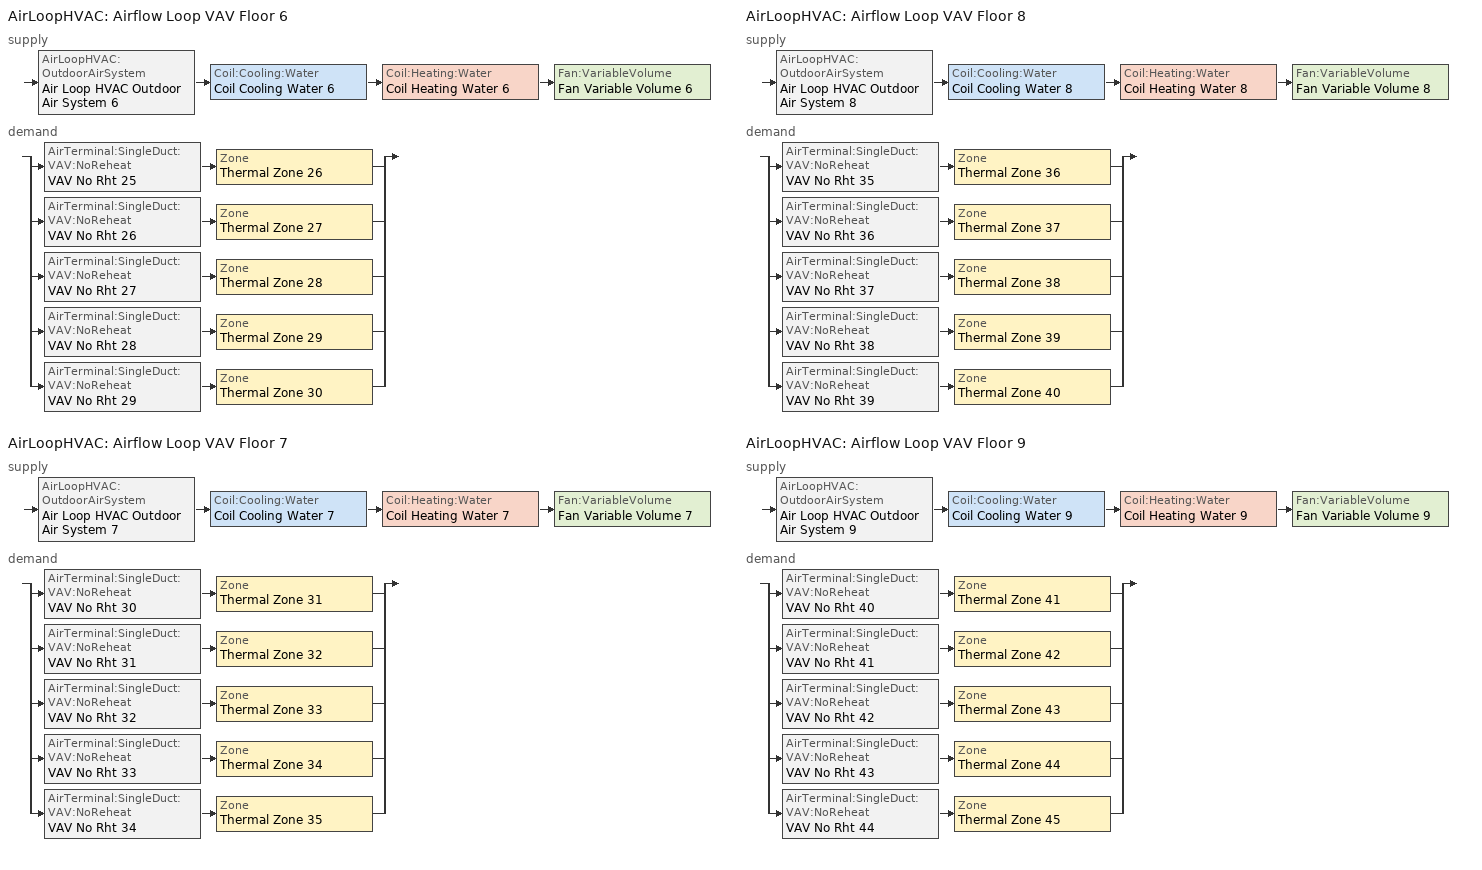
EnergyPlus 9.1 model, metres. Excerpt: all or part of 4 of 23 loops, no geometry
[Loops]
AirLoopHVAC 'Airflow Loop VAV Floor 6'
 supply: AirLoopHVAC:OutdoorAirSystem 'Air Loop HVAC Outdoor Air System 6' > Coil:Cooling:Water 'Coil Cooling Water 6' > Coil:Heating:Water 'Coil Heating Water 6' > Fan:VariableVolume 'Fan Variable Volume 6'
 demand: split
  | AirTerminal:SingleDuct:VAV:NoReheat 'VAV No Rht 25' > Zone 'Thermal Zone 26'
  | AirTerminal:SingleDuct:VAV:NoReheat 'VAV No Rht 26' > Zone 'Thermal Zone 27'
  | AirTerminal:SingleDuct:VAV:NoReheat 'VAV No Rht 27' > Zone 'Thermal Zone 28'
  | AirTerminal:SingleDuct:VAV:NoReheat 'VAV No Rht 28' > Zone 'Thermal Zone 29'
  | AirTerminal:SingleDuct:VAV:NoReheat 'VAV No Rht 29' > Zone 'Thermal Zone 30'
AirLoopHVAC 'Airflow Loop VAV Floor 7'
 supply: AirLoopHVAC:OutdoorAirSystem 'Air Loop HVAC Outdoor Air System 7' > Coil:Cooling:Water 'Coil Cooling Water 7' > Coil:Heating:Water 'Coil Heating Water 7' > Fan:VariableVolume 'Fan Variable Volume 7'
 demand: split
  | AirTerminal:SingleDuct:VAV:NoReheat 'VAV No Rht 30' > Zone 'Thermal Zone 31'
  | AirTerminal:SingleDuct:VAV:NoReheat 'VAV No Rht 31' > Zone 'Thermal Zone 32'
  | AirTerminal:SingleDuct:VAV:NoReheat 'VAV No Rht 32' > Zone 'Thermal Zone 33'
  | AirTerminal:SingleDuct:VAV:NoReheat 'VAV No Rht 33' > Zone 'Thermal Zone 34'
  | AirTerminal:SingleDuct:VAV:NoReheat 'VAV No Rht 34' > Zone 'Thermal Zone 35'
AirLoopHVAC 'Airflow Loop VAV Floor 8'
 supply: AirLoopHVAC:OutdoorAirSystem 'Air Loop HVAC Outdoor Air System 8' > Coil:Cooling:Water 'Coil Cooling Water 8' > Coil:Heating:Water 'Coil Heating Water 8' > Fan:VariableVolume 'Fan Variable Volume 8'
 demand: split
  | AirTerminal:SingleDuct:VAV:NoReheat 'VAV No Rht 35' > Zone 'Thermal Zone 36'
  | AirTerminal:SingleDuct:VAV:NoReheat 'VAV No Rht 36' > Zone 'Thermal Zone 37'
  | AirTerminal:SingleDuct:VAV:NoReheat 'VAV No Rht 37' > Zone 'Thermal Zone 38'
  | AirTerminal:SingleDuct:VAV:NoReheat 'VAV No Rht 38' > Zone 'Thermal Zone 39'
  | AirTerminal:SingleDuct:VAV:NoReheat 'VAV No Rht 39' > Zone 'Thermal Zone 40'
AirLoopHVAC 'Airflow Loop VAV Floor 9'
 supply: AirLoopHVAC:OutdoorAirSystem 'Air Loop HVAC Outdoor Air System 9' > Coil:Cooling:Water 'Coil Cooling Water 9' > Coil:Heating:Water 'Coil Heating Water 9' > Fan:VariableVolume 'Fan Variable Volume 9'
 demand: split
  | AirTerminal:SingleDuct:VAV:NoReheat 'VAV No Rht 40' > Zone 'Thermal Zone 41'
  | AirTerminal:SingleDuct:VAV:NoReheat 'VAV No Rht 41' > Zone 'Thermal Zone 42'
  | AirTerminal:SingleDuct:VAV:NoReheat 'VAV No Rht 42' > Zone 'Thermal Zone 43'
  | AirTerminal:SingleDuct:VAV:NoReheat 'VAV No Rht 43' > Zone 'Thermal Zone 44'
  | AirTerminal:SingleDuct:VAV:NoReheat 'VAV No Rht 44' > Zone 'Thermal Zone 45'
[ZoneControl:Thermostat]
Name | Zone or ZoneList | Control Type Schedule | Control 1
Thermal Zone 26 Thermostat | Thermal Zone 26 | Thermal Zone 26 Thermostat Schedule | Thermostat Setpoint Dual Setpoint 15
Thermal Zone 27 Thermostat | Thermal Zone 27 | Thermal Zone 27 Thermostat Schedule | Thermostat Setpoint Dual Setpoint 16
Thermal Zone 28 Thermostat | Thermal Zone 28 | Thermal Zone 28 Thermostat Schedule | Thermostat Setpoint Dual Setpoint 17
Thermal Zone 29 Thermostat | Thermal Zone 29 | Thermal Zone 29 Thermostat Schedule | Thermostat Setpoint Dual Setpoint 18
Thermal Zone 30 Thermostat | Thermal Zone 30 | Thermal Zone 30 Thermostat Schedule | Thermostat Setpoint Dual Setpoint 19
Thermal Zone 31 Thermostat | Thermal Zone 31 | Thermal Zone 31 Thermostat Schedule | Thermostat Setpoint Dual Setpoint 20
Thermal Zone 32 Thermostat | Thermal Zone 32 | Thermal Zone 32 Thermostat Schedule | Thermostat Setpoint Dual Setpoint 21
Thermal Zone 33 Thermostat | Thermal Zone 33 | Thermal Zone 33 Thermostat Schedule | Thermostat Setpoint Dual Setpoint 22
Thermal Zone 34 Thermostat | Thermal Zone 34 | Thermal Zone 34 Thermostat Schedule | Thermostat Setpoint Dual Setpoint 23
Thermal Zone 35 Thermostat | Thermal Zone 35 | Thermal Zone 35 Thermostat Schedule | Thermostat Setpoint Dual Setpoint 24
Thermal Zone 36 Thermostat | Thermal Zone 36 | Thermal Zone 36 Thermostat Schedule | Thermostat Setpoint Dual Setpoint 25
Thermal Zone 37 Thermostat | Thermal Zone 37 | Thermal Zone 37 Thermostat Schedule | Thermostat Setpoint Dual Setpoint 26
Thermal Zone 38 Thermostat | Thermal Zone 38 | Thermal Zone 38 Thermostat Schedule | Thermostat Setpoint Dual Setpoint 27
Thermal Zone 39 Thermostat | Thermal Zone 39 | Thermal Zone 39 Thermostat Schedule | Thermostat Setpoint Dual Setpoint 28
Thermal Zone 40 Thermostat | Thermal Zone 40 | Thermal Zone 40 Thermostat Schedule | Thermostat Setpoint Dual Setpoint 29
Thermal Zone 41 Thermostat | Thermal Zone 41 | Thermal Zone 41 Thermostat Schedule | Thermostat Setpoint Dual Setpoint 30
Thermal Zone 42 Thermostat | Thermal Zone 42 | Thermal Zone 42 Thermostat Schedule | Thermostat Setpoint Dual Setpoint 31
Thermal Zone 43 Thermostat | Thermal Zone 43 | Thermal Zone 43 Thermostat Schedule | Thermostat Setpoint Dual Setpoint 32
Thermal Zone 44 Thermostat | Thermal Zone 44 | Thermal Zone 44 Thermostat Schedule | Thermostat Setpoint Dual Setpoint 33
Thermal Zone 45 Thermostat | Thermal Zone 45 | Thermal Zone 45 Thermostat Schedule | Thermostat Setpoint Dual Setpoint 34
[ThermostatSetpoint:DualSetpoint] Heating Setpoint Temperature Schedule=Medium Office HtgSetp; Cooling Setpoint Temperature Schedule=Medium Office ClgSetp
Thermostat Setpoint Dual Setpoint 15; Thermostat Setpoint Dual Setpoint 16; Thermostat Setpoint Dual Setpoint 17; Thermostat Setpoint Dual Setpoint 18; Thermostat Setpoint Dual Setpoint 19; Thermostat Setpoint Dual Setpoint 20; Thermostat Setpoint Dual Setpoint 21; Thermostat Setpoint Dual Setpoint 22; Thermostat Setpoint Dual Setpoint 23; Thermostat Setpoint Dual Setpoint 24; Thermostat Setpoint Dual Setpoint 25; Thermostat Setpoint Dual Setpoint 26; Thermostat Setpoint Dual Setpoint 27; Thermostat Setpoint Dual Setpoint 28; Thermostat Setpoint Dual Setpoint 29; Thermostat Setpoint Dual Setpoint 30; Thermostat Setpoint Dual Setpoint 31; Thermostat Setpoint Dual Setpoint 32; Thermostat Setpoint Dual Setpoint 33; Thermostat Setpoint Dual Setpoint 34
[AirTerminal:SingleDuct:VAV:NoReheat] Availability Schedule=Always On Discrete hvac_library; Maximum Air Flow Rate {m3/s}=Autosize; Zone Minimum Air Flow Input Method=Constant; Constant Minimum Air Flow Fraction=0.3; Fixed Minimum Air Flow Rate {m3/s}=Autosize
VAV No Rht 25; VAV No Rht 26; VAV No Rht 27; VAV No Rht 28; VAV No Rht 29; VAV No Rht 30; VAV No Rht 31; VAV No Rht 32; VAV No Rht 33; VAV No Rht 34; VAV No Rht 35; VAV No Rht 36; VAV No Rht 37; VAV No Rht 38; VAV No Rht 39; VAV No Rht 40; VAV No Rht 41; VAV No Rht 42; VAV No Rht 43; VAV No Rht 44
[Zone equipment]
Thermal Zone 26: VAV No Rht 25
Thermal Zone 27: VAV No Rht 26
Thermal Zone 28: VAV No Rht 27
Thermal Zone 29: VAV No Rht 28
Thermal Zone 30: VAV No Rht 29
Thermal Zone 31: VAV No Rht 30
Thermal Zone 32: VAV No Rht 31
Thermal Zone 33: VAV No Rht 32
Thermal Zone 34: VAV No Rht 33
Thermal Zone 35: VAV No Rht 34
Thermal Zone 36: VAV No Rht 35
Thermal Zone 37: VAV No Rht 36
Thermal Zone 38: VAV No Rht 37
Thermal Zone 39: VAV No Rht 38
Thermal Zone 40: VAV No Rht 39
Thermal Zone 41: VAV No Rht 40
Thermal Zone 42: VAV No Rht 41
Thermal Zone 43: VAV No Rht 42
Thermal Zone 44: VAV No Rht 43
Thermal Zone 45: VAV No Rht 44
[Sizing:Zone] Zone Cooling Design Supply Air Temperature Input Method=SupplyAirTemperature; Zone Cooling Design Supply Air Temperature {C}=14; Zone Cooling Design Supply Air Temperature Difference {deltaC}=11.11; Zone Heating Design Supply Air Temperature Input Method=SupplyAirTemperature; Zone Heating Design Supply Air Temperature {C}=40; Zone Heating Design Supply Air Temperature Difference {deltaC}=11.11; Zone Cooling Design Supply Air Humidity Ratio {kgWater/kgDryAir}=0.0085; Zone Heating Design Supply Air Humidity Ratio {kgWater/kgDryAir}=0.008; Design Specification Outdoor Air Object=90.1-2010 - Office - OpenOffice Ventilation; Zone Heating Sizing Factor=1.25; Zone Cooling Sizing Factor=1.15; Cooling Design Air Flow Method=DesignDay; Cooling Design Air Flow Rate {m3/s}=0; Cooling Minimum Air Flow per Zone Floor Area {m3/s-m2}=0.000762; Cooling Minimum Air Flow {m3/s}=0; Cooling Minimum Air Flow Fraction=0; Heating Design Air Flow Method=DesignDay; Heating Design Air Flow Rate {m3/s}=0; Heating Maximum Air Flow per Zone Floor Area {m3/s-m2}=0.002032; Heating Maximum Air Flow {m3/s}=0.141576; Heating Maximum Air Flow Fraction=0.3; Account for Dedicated Outdoor Air System=No
Name | Design Specification Zone Air Distribution Object
Thermal Zone 26 | Thermal Zone 26 Design Spec Zone Air Dist
Thermal Zone 27 | Thermal Zone 27 Design Spec Zone Air Dist
Thermal Zone 28 | Thermal Zone 28 Design Spec Zone Air Dist
Thermal Zone 29 | Thermal Zone 29 Design Spec Zone Air Dist
Thermal Zone 30 | Thermal Zone 30 Design Spec Zone Air Dist
Thermal Zone 31 | Thermal Zone 31 Design Spec Zone Air Dist
Thermal Zone 32 | Thermal Zone 32 Design Spec Zone Air Dist
Thermal Zone 33 | Thermal Zone 33 Design Spec Zone Air Dist
Thermal Zone 34 | Thermal Zone 34 Design Spec Zone Air Dist
Thermal Zone 35 | Thermal Zone 35 Design Spec Zone Air Dist
Thermal Zone 36 | Thermal Zone 36 Design Spec Zone Air Dist
Thermal Zone 37 | Thermal Zone 37 Design Spec Zone Air Dist
Thermal Zone 38 | Thermal Zone 38 Design Spec Zone Air Dist
Thermal Zone 39 | Thermal Zone 39 Design Spec Zone Air Dist
Thermal Zone 40 | Thermal Zone 40 Design Spec Zone Air Dist
Thermal Zone 41 | Thermal Zone 41 Design Spec Zone Air Dist
Thermal Zone 42 | Thermal Zone 42 Design Spec Zone Air Dist
Thermal Zone 43 | Thermal Zone 43 Design Spec Zone Air Dist
Thermal Zone 44 | Thermal Zone 44 Design Spec Zone Air Dist
Thermal Zone 45 | Thermal Zone 45 Design Spec Zone Air Dist
[DesignSpecification:ZoneAirDistribution] Zone Air Distribution Effectiveness in Cooling Mode=1; Zone Air Distribution Effectiveness in Heating Mode=1
Thermal Zone 26 Design Spec Zone Air Dist; Thermal Zone 27 Design Spec Zone Air Dist; Thermal Zone 28 Design Spec Zone Air Dist; Thermal Zone 29 Design Spec Zone Air Dist; Thermal Zone 30 Design Spec Zone Air Dist; Thermal Zone 31 Design Spec Zone Air Dist; Thermal Zone 32 Design Spec Zone Air Dist; Thermal Zone 33 Design Spec Zone Air Dist; Thermal Zone 34 Design Spec Zone Air Dist; Thermal Zone 35 Design Spec Zone Air Dist; Thermal Zone 36 Design Spec Zone Air Dist; Thermal Zone 37 Design Spec Zone Air Dist; Thermal Zone 38 Design Spec Zone Air Dist; Thermal Zone 39 Design Spec Zone Air Dist; Thermal Zone 40 Design Spec Zone Air Dist; Thermal Zone 41 Design Spec Zone Air Dist; Thermal Zone 42 Design Spec Zone Air Dist; Thermal Zone 43 Design Spec Zone Air Dist; Thermal Zone 44 Design Spec Zone Air Dist; Thermal Zone 45 Design Spec Zone Air Dist
[Controller:MechanicalVentilation] Availability Schedule=Always On Discrete; Demand Controlled Ventilation=No; System Outdoor Air Method=ZoneSum; Design Specification Outdoor Air Object Name 1=90.1-2010 - Office - OpenOffice Ventilation; Design Specification Outdoor Air Object Name 2=90.1-2010 - Office - OpenOffice Ventilation; Design Specification Outdoor Air Object Name 3=90.1-2010 - Office - OpenOffice Ventilation; Design Specification Outdoor Air Object Name 4=90.1-2010 - Office - OpenOffice Ventilation; Design Specification Outdoor Air Object Name 5=90.1-2010 - Office - OpenOffice Ventilation
Name | Zone 1 | Design Specification Zone Air Distribution Object Name 1 | Zone 2 | Design Specification Zone Air Distribution Object Name 2 | Zone 3 | Design Specification Zone Air Distribution Object Name 3 | Zone 4 | Design Specification Zone Air Distribution Object Name 4 | Zone 5 | Design Specification Zone Air Distribution Object Name 5
Controller Mechanical Ventilation 6 | Thermal Zone 26 | Thermal Zone 26 Design Spec Zone Air Dist | Thermal Zone 27 | Thermal Zone 27 Design Spec Zone Air Dist | Thermal Zone 28 | Thermal Zone 28 Design Spec Zone Air Dist | Thermal Zone 29 | Thermal Zone 29 Design Spec Zone Air Dist | Thermal Zone 30 | Thermal Zone 30 Design Spec Zone Air Dist
Controller Mechanical Ventilation 7 | Thermal Zone 31 | Thermal Zone 31 Design Spec Zone Air Dist | Thermal Zone 32 | Thermal Zone 32 Design Spec Zone Air Dist | Thermal Zone 33 | Thermal Zone 33 Design Spec Zone Air Dist | Thermal Zone 34 | Thermal Zone 34 Design Spec Zone Air Dist | Thermal Zone 35 | Thermal Zone 35 Design Spec Zone Air Dist
Controller Mechanical Ventilation 8 | Thermal Zone 36 | Thermal Zone 36 Design Spec Zone Air Dist | Thermal Zone 37 | Thermal Zone 37 Design Spec Zone Air Dist | Thermal Zone 38 | Thermal Zone 38 Design Spec Zone Air Dist | Thermal Zone 39 | Thermal Zone 39 Design Spec Zone Air Dist | Thermal Zone 40 | Thermal Zone 40 Design Spec Zone Air Dist
Controller Mechanical Ventilation 9 | Thermal Zone 41 | Thermal Zone 41 Design Spec Zone Air Dist | Thermal Zone 42 | Thermal Zone 42 Design Spec Zone Air Dist | Thermal Zone 43 | Thermal Zone 43 Design Spec Zone Air Dist | Thermal Zone 44 | Thermal Zone 44 Design Spec Zone Air Dist | Thermal Zone 45 | Thermal Zone 45 Design Spec Zone Air Dist
[DesignSpecification:OutdoorAir]
90.1-2010 - Office - OpenOffice Ventilation: Outdoor Air Method=Sum; Outdoor Air Flow per Person {m3/s-person}=0.00235974; Outdoor Air Flow per Zone Floor Area {m3/s-m2}=0.0003048; Outdoor Air Flow per Zone {m3/s}=0; Outdoor Air Flow Air Changes per Hour {1/hr}=0
[AirLoopHVAC] Design Supply Air Flow Rate {m3/s}=AutoSize
Airflow Loop VAV Floor 6; Airflow Loop VAV Floor 7; Airflow Loop VAV Floor 8; Airflow Loop VAV Floor 9
[Sizing:System] Type of Load to Size On=Sensible; Design Outdoor Air Flow Rate {m3/s}=Autosize; Central Heating Maximum System Air Flow Ratio=0.3; Preheat Design Temperature {C}=7; Preheat Design Humidity Ratio {kgWater/kgDryAir}=0.008; Precool Design Temperature {C}=12.8; Precool Design Humidity Ratio {kgWater/kgDryAir}=0.008; Central Cooling Design Supply Air Temperature {C}=12.8; Central Heating Design Supply Air Temperature {C}=12.8; Type of Zone Sum to Use=NonCoincident; 100% Outdoor Air in Cooling=Yes; 100% Outdoor Air in Heating=Yes; Central Cooling Design Supply Air Humidity Ratio {kgWater/kgDryAir}=0.0085; Central Heating Design Supply Air Humidity Ratio {kgWater/kgDryAir}=0.008; Cooling Supply Air Flow Rate Method=DesignDay; Cooling Supply Air Flow Rate {m3/s}=0; Cooling Supply Air Flow Rate Per Floor Area {m3/s-m2}=0.00996765; Cooling Fraction of Autosized Cooling Supply Air Flow Rate=1; Cooling Supply Air Flow Rate Per Unit Cooling Capacity {m3/s-W}=3.94755e-05; Heating Supply Air Flow Rate Method=DesignDay; Heating Supply Air Flow Rate {m3/s}=0; Heating Supply Air Flow Rate Per Floor Area {m3/s-m2}=0.00996765; Heating Fraction of Autosized Heating Supply Air Flow Rate=1; Heating Fraction of Autosized Cooling Supply Air Flow Rate=1; Heating Supply Air Flow Rate Per Unit Heating Capacity {m3/s-W}=3.15882e-05; System Outdoor Air Method=ZoneSum; Zone Maximum Outdoor Air Fraction=1; Cooling Design Capacity Method=CoolingDesignCapacity; Cooling Design Capacity {W}=Autosize; Cooling Design Capacity Per Floor Area {W/m2}=234.7; Fraction of Autosized Cooling Design Capacity=1; Heating Design Capacity Method=HeatingDesignCapacity; Heating Design Capacity {W}=Autosize; Heating Design Capacity Per Floor Area {W/m2}=157; Fraction of Autosized Heating Design Capacity=1; Central Cooling Capacity Control Method=OnOff
Airflow Loop VAV Floor 6; Airflow Loop VAV Floor 7; Airflow Loop VAV Floor 8; Airflow Loop VAV Floor 9
[Controller:WaterCoil] Control Variable=Temperature; Actuator Variable=Flow; Controller Convergence Tolerance {deltaC}=Autosize; Maximum Actuated Flow {m3/s}=Autosize; Minimum Actuated Flow {m3/s}=0
Name | Action
Controller Water Coil 37; Controller Water Coil 38; Controller Water Coil 39; Controller Water Coil 40 | Reverse
Controller Water Coil 7; Controller Water Coil 8; Controller Water Coil 9; Controller Water Coil 10 | Normal
[Controller:OutdoorAir] Minimum Outdoor Air Flow Rate {m3/s}=0; Maximum Outdoor Air Flow Rate {m3/s}=Autosize; Economizer Control Type=NoEconomizer; Economizer Control Action Type=ModulateFlow; Economizer Maximum Limit Dry-Bulb Temperature {C}=28; Economizer Maximum Limit Enthalpy {J/kg}=64000; Economizer Minimum Limit Dry-Bulb Temperature {C}=-100; Lockout Type=NoLockout; Minimum Limit Type=FixedMinimum; High Humidity Control=No; Control High Indoor Humidity Based on Outdoor Humidity Ratio=Yes; Heat Recovery Bypass Control Type=BypassWhenWithinEconomizerLimits
Name | Mechanical Ventilation Controller
Controller Outdoor Air 6 | Controller Mechanical Ventilation 6
Controller Outdoor Air 7 | Controller Mechanical Ventilation 7
Controller Outdoor Air 8 | Controller Mechanical Ventilation 8
Controller Outdoor Air 9 | Controller Mechanical Ventilation 9
[SetpointManager:MixedAir] Control Variable=Temperature
Node 276 OS Default SPM; Node 277 OS Default SPM; Node 278 OS Default SPM; Node 300 OS Default SPM; Node 301 OS Default SPM; Node 302 OS Default SPM; Node 324 OS Default SPM; Node 325 OS Default SPM; Node 326 OS Default SPM; Node 348 OS Default SPM; Node 349 OS Default SPM; Node 350 OS Default SPM
[Coil:Cooling:Water] Availability Schedule=Always On Discrete; Design Water Flow Rate {m3/s}=Autosize; Design Air Flow Rate {m3/s}=Autosize; Design Inlet Water Temperature {C}=Autosize; Design Inlet Air Temperature {C}=Autosize; Design Outlet Air Temperature {C}=Autosize; Design Inlet Air Humidity Ratio {kgWater/kgDryAir}=Autosize; Design Outlet Air Humidity Ratio {kgWater/kgDryAir}=Autosize; Type of Analysis=SimpleAnalysis; Heat Exchanger Configuration=CrossFlow
Coil Cooling Water 6; Coil Cooling Water 7; Coil Cooling Water 8; Coil Cooling Water 9
[Coil:Heating:Water] Availability Schedule=Always On Discrete; U-Factor Times Area Value {W/K}=Autosize; Maximum Water Flow Rate {m3/s}=Autosize; Performance Input Method=UFactorTimesAreaAndDesignWaterFlowRate; Rated Capacity {W}=Autosize; Rated Inlet Water Temperature {C}=82.2; Rated Inlet Air Temperature {C}=16.6; Rated Outlet Water Temperature {C}=71.1; Rated Outlet Air Temperature {C}=32.2; Rated Ratio for Air and Water Convection=0.5
Coil Heating Water 6; Coil Heating Water 7; Coil Heating Water 8; Coil Heating Water 9
[Fan:VariableVolume] Fan Total Efficiency=0.6045; Pressure Rise {Pa}=500; Maximum Flow Rate {m3/s}=AutoSize; Fan Power Minimum Flow Rate Input Method=FixedFlowRate; Fan Power Minimum Flow Fraction=0; Fan Power Minimum Air Flow Rate {m3/s}=0; Motor Efficiency=0.93; Motor In Airstream Fraction=1; Fan Power Coefficient 1=0.0407599; Fan Power Coefficient 2=0.088045; Fan Power Coefficient 3=-0.0729261; Fan Power Coefficient 4=0.94374; Fan Power Coefficient 5=0
Name | Availability Schedule
Fan Variable Volume 6 | Always On Discrete 5
Fan Variable Volume 7 | Always On Discrete 6
Fan Variable Volume 8 | Always On Discrete 7
Fan Variable Volume 9 | Always On Discrete 8
[SetpointManager:Scheduled] Control Variable=Temperature; Schedule=Deck_Temperature 1
Setpoint Manager Scheduled 8; Setpoint Manager Scheduled 9; Setpoint Manager Scheduled 10; Setpoint Manager Scheduled 11
[Schedule:Compact]
Thermal Zone 26 Thermostat Schedule; Thermal Zone 27 Thermostat Schedule; Thermal Zone 28 Thermostat Schedule; Thermal Zone 29 Thermostat Schedule; Thermal Zone 30 Thermostat Schedule; Thermal Zone 31 Thermostat Schedule; Thermal Zone 32 Thermostat Schedule; Thermal Zone 33 Thermostat Schedule; Thermal Zone 34 Thermostat Schedule; Thermal Zone 35 Thermostat Schedule; Thermal Zone 36 Thermostat Schedule; Thermal Zone 37 Thermostat Schedule; Thermal Zone 38 Thermostat Schedule; Thermal Zone 39 Thermostat Schedule; Thermal Zone 40 Thermostat Schedule; Thermal Zone 41 Thermostat Schedule; Thermal Zone 42 Thermostat Schedule; Thermal Zone 43 Thermostat Schedule; Thermal Zone 44 Thermostat Schedule; Thermal Zone 45 Thermostat Schedule: Through: 12/31, For: AllDays, Until: 24:00, 4
[Schedule:Day:Interval]
Medium Office HtgSetp Rule 1 Day Schedule; Medium Office HtgSetp Summer Design Day: No, 24:00, 15.6
Medium Office HtgSetp Default Schedule: No, 06:00, 15.6, 22:00, 21, 24:00, 15.6
Medium Office HtgSetp Rule 2 Day Schedule: No, 06:00, 15.6, 18:00, 21, 24:00, 15.6
Medium Office HtgSetp Winter Design Day: No, 24:00, 21
Medium Office ClgSetp Rule 1 Day Schedule; Medium Office ClgSetp Winter Design Day: No, 24:00, 26.7
Medium Office ClgSetp Default Schedule; Medium Office ClgSetp Summer Design Day: No, 06:00, 26.7, 22:00, 24, 24:00, 26.7
Medium Office ClgSetp Rule 2 Day Schedule: No, 06:00, 26.7, 18:00, 24, 24:00, 26.7
Deck_Temperature_Default 1; Deck_Temperature_Summer_Design_Day 1; Deck_Temperature_Winter_Design_Day 1: No, 24:00, 12.8
[Schedule:Week:Daily]
Medium Office HtgSetp Week Rule - Jan1-Dec31: Medium Office HtgSetp Rule 1 Day Schedule, Medium Office HtgSetp Default Schedule, Medium Office HtgSetp Default Schedule, Medium Office HtgSetp Default Schedule, Medium Office HtgSetp Default Schedule, Medium Office HtgSetp Default Schedule, Medium Office HtgSetp Rule 2 Day Schedule, Medium Office HtgSetp Default Schedule, Medium Office HtgSetp Summer Design Day, Medium Office HtgSetp Winter Design Day, Medium Office HtgSetp Default Schedule, Medium Office HtgSetp Default Schedule
Medium Office ClgSetp Week Rule - Jan1-Dec31: Medium Office ClgSetp Rule 1 Day Schedule, Medium Office ClgSetp Default Schedule, Medium Office ClgSetp Default Schedule, Medium Office ClgSetp Default Schedule, Medium Office ClgSetp Default Schedule, Medium Office ClgSetp Default Schedule, Medium Office ClgSetp Rule 2 Day Schedule, Medium Office ClgSetp Default Schedule, Medium Office ClgSetp Summer Design Day, Medium Office ClgSetp Winter Design Day, Medium Office ClgSetp Default Schedule, Medium Office ClgSetp Default Schedule
Deck_Temperature 1 Week Rule - Jan1-Dec31: Deck_Temperature_Default 1, Deck_Temperature_Default 1, Deck_Temperature_Default 1, Deck_Temperature_Default 1, Deck_Temperature_Default 1, Deck_Temperature_Default 1, Deck_Temperature_Default 1, Deck_Temperature_Default 1, Deck_Temperature_Summer_Design_Day 1, Deck_Temperature_Winter_Design_Day 1, Deck_Temperature_Default 1, Deck_Temperature_Default 1
[Schedule:Year]
Medium Office HtgSetp: Medium Office HtgSetp Week Rule - Jan1-Dec31, 1, 1, 12, 31
Medium Office ClgSetp: Medium Office ClgSetp Week Rule - Jan1-Dec31, 1, 1, 12, 31
Deck_Temperature 1: Deck_Temperature 1 Week Rule - Jan1-Dec31, 1, 1, 12, 31
[Schedule:Constant]
Always On Discrete hvac_library: OnOff hvac_library, 1
Always On Discrete; Always On Discrete 5; Always On Discrete 6; Always On Discrete 7; Always On Discrete 8: OnOff, 1
